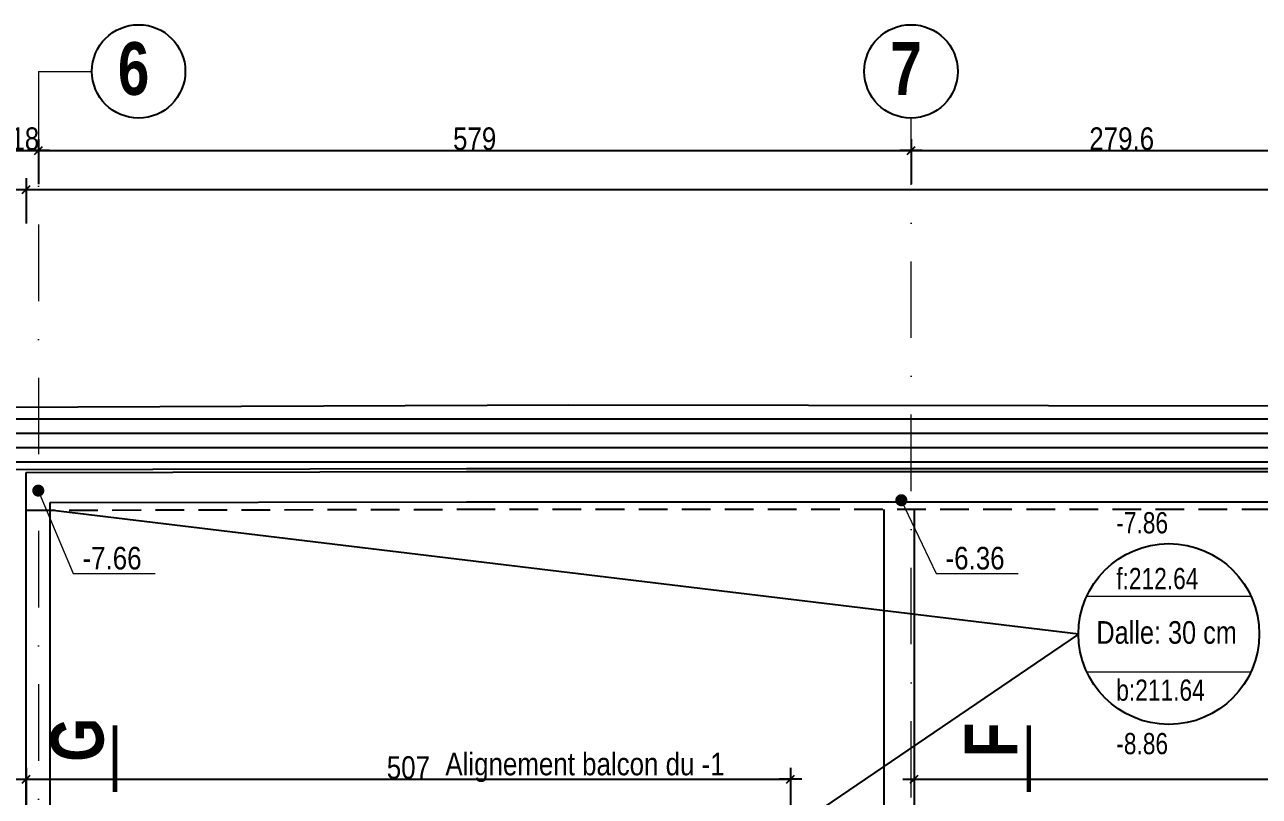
# Model space of a CAD drawing. Header units: centimetres. Extents: x 10776 to 19730, y -16504 to -13534.
# Drawn here: x 12682 to 13501, y -15945 to -15433 of the extents above; entities that cross this region are included whole.
import ezdxf
from ezdxf.enums import TextEntityAlignment as Align

# ---------------------------------------------------------------- set-up
doc = ezdxf.new("R2010")
doc.units = ezdxf.units.CM
doc.header["$PDMODE"] = 1
doc.header["$PDSIZE"] = -2
doc.linetypes.add('CACHEX2', pattern=[19.05, 12.7, -6.35])
doc.linetypes.add('TIRETPTX2', pattern=[50.8, 25.4, -12.7, 0, -12.7])
for name, color, linetype in [('01_cote_gen', 4, 'Continuous'), ('01_linteaux', 2, 'Continuous'), ('01_poch_BN', 9, 'Continuous'), ('01_poch_murs', 253, 'Continuous'), ('01_texte', 230, 'Continuous'), ('AA_COTES', 2, 'Continuous')]:
    doc.layers.add(name, color=color, linetype=linetype)
for name, color, linetype, lineweight in [('01_murs_coup', 5, 'Continuous', 60), ('01_PIEUX', 5, 'Continuous', 60), ('01_tram_axes', 2, 'TIRETPTX2', 9)]:
    doc.layers.add(name, color=color, linetype=linetype, lineweight=lineweight)
doc.styles.add('Arial Narrow', font='ARIALN.TTF')
doc.styles.add('Eurostile', font='')
doc.styles.add('impact', font='impact.ttf')
doc.styles.add('MATTE_TXT', font='arial.ttf')
doc.styles.add('STYLE2', font='ARIALN.TTF')
doc.styles.get('Eurostile').set_extended_font_data('Eurostile')
doc.dimstyles.new('JB50', dxfattribs={"dimscale": 0.1, "dimtxt": 150, "dimasz": 15, "dimexe": 0.1, "dimexo": 0.1, "dimgap": 0.09, "dimtad": 1, "dimdec": 1, "dimdsep": 46, "dimtxsty": 'STYLE2', "dimblk1": 'BOND_G', "dimblk2": 'BOND_D', "dimsah": 1, "dimcen": 1.5, "dimdle": 0.01, "dimse1": 1, "dimse2": 1, "dimclrd": 4, "dimclre": 2, "dimclrt": 6, "dimazin": 2, "dimtfac": 2.333333, "dimtdec": 1, "dimtix": 1, "dimtmove": 2, "dimatfit": 3, "dimldrblk": 'BOND_G', "dimfxl": 1, "dimtolj": 1, "dimtzin": 0, "dimarcsym": 0})

# ---------------------------------------------------------------- blocks, each defined once
blk = doc.blocks.new('BOND_G')
at = {"layer": 'AA_COTES', "color": 0}
for p, q in [((0, -5), (0, 15)), ((5, 0), (-5, 0)), ((1.77, 1.77), (-1.77, -1.77))]:
    blk.add_line(p, q, dxfattribs=at)
blk = doc.blocks.new('BOND_D')
at = {"layer": 'AA_COTES', "color": 0}
for p, q in [((5, 0), (-5, 0)), ((-1.77, -1.77), (1.77, 1.77)), ((0, 5), (0, -15))]:
    blk.add_line(p, q, dxfattribs=at)
blk = doc.blocks.new('*D2929')
at = {"layer": '01_poch_BN', "color": 4, "lineweight": -2, "transparency": 16777216}
blk.add_line((12684.37, -15933.4), (13188.41, -15933.4), dxfattribs=at)
at = {"layer": 'Defpoints', "color": 0, "lineweight": 0, "transparency": 16777216}
for p in [(13189.91, -15933.4), (12682.87, -16056.83), (13189.91, -16085.15)]:
    blk.add_point(p, dxfattribs=at)
at = {"layer": '01_poch_BN', "color": 4, "lineweight": -2, "transparency": 16777216, "xscale": 1.5, "yscale": 1.5, "zscale": 1.5, "rotation": 180}
blk.add_blockref('BOND_G', (12682.87, -15933.4), dxfattribs=at)
at = {"layer": '01_poch_BN', "color": 4, "lineweight": -2, "transparency": 16777216, "xscale": 1.5, "yscale": 1.5, "zscale": 1.5}
blk.add_blockref('BOND_D', (13189.91, -15933.4), dxfattribs=at)
at = {"layer": '01_poch_BN', "color": 6, "lineweight": 0, "transparency": 16777216, "insert": (12936.39, -15925.74), "char_height": 15, "attachment_point": 5, "style": 'STYLE2'}
blk.add_mtext('\\A1;507', dxfattribs=at)
blk = doc.blocks.new('*D2877')
at = {"layer": '01_poch_murs', "color": 4, "lineweight": -2, "transparency": 16777216}
blk.add_line((13273.39, -15933.4), (14009.39, -15933.4), dxfattribs=at)
at = {"layer": 'Defpoints', "color": 0, "lineweight": 0, "transparency": 16777216}
for p in [(14010.89, -15933.4), (13271.89, -15956.19), (14010.89, -15986.19)]:
    blk.add_point(p, dxfattribs=at)
at = {"layer": '01_poch_murs', "color": 4, "lineweight": -2, "transparency": 16777216, "xscale": 1.5, "yscale": 1.5, "zscale": 1.5, "rotation": 180}
blk.add_blockref('BOND_G', (13271.89, -15933.4), dxfattribs=at)
at = {"layer": '01_poch_murs', "color": 4, "lineweight": -2, "transparency": 16777216, "xscale": 1.5, "yscale": 1.5, "zscale": 1.5}
blk.add_blockref('BOND_D', (14010.89, -15933.4), dxfattribs=at)
at = {"layer": '01_poch_murs', "color": 6, "lineweight": 0, "transparency": 16777216, "insert": (13525.17, -15925.74), "char_height": 15, "attachment_point": 5, "style": 'STYLE2'}
blk.add_mtext('\\A1;739', dxfattribs=at)
blk = doc.blocks.new('*D2796')
at = {"layer": '01_cote_gen', "color": 4, "lineweight": -2, "transparency": 16777216}
blk.add_line((13271.37, -15515.99), (13547.97, -15515.99), dxfattribs=at)
at = {"layer": 'Defpoints', "color": 0, "lineweight": 0, "transparency": 16777216}
for p in [(13549.47, -15515.99), (13269.87, -15633.22), (13549.47, -15633.22)]:
    blk.add_point(p, dxfattribs=at)
at = {"layer": '01_cote_gen', "color": 4, "lineweight": -2, "transparency": 16777216, "xscale": 1.5, "yscale": 1.5, "zscale": 1.5, "rotation": 180}
blk.add_blockref('BOND_G', (13269.87, -15515.99), dxfattribs=at)
at = {"layer": '01_cote_gen', "color": 4, "lineweight": -2, "transparency": 16777216, "xscale": 1.5, "yscale": 1.5, "zscale": 1.5}
blk.add_blockref('BOND_D', (13549.47, -15515.99), dxfattribs=at)
at = {"layer": '01_cote_gen', "color": 6, "transparency": 16777216, "insert": (13409.67, -15508.32), "char_height": 15, "attachment_point": 5, "style": 'STYLE2'}
blk.add_mtext('\\A1;279.6', dxfattribs=at)
blk = doc.blocks.new('*D2797')
at = {"layer": '01_cote_gen', "color": 4, "lineweight": -2, "transparency": 16777216}
blk.add_line((12674.37, -15515.99), (12689.37, -15515.99), dxfattribs=at)
at = {"layer": 'Defpoints', "color": 0, "lineweight": 0, "transparency": 16777216}
for p in [(12672.87, -15513.61), (12690.87, -15513.61), (12690.87, -15515.99)]:
    blk.add_point(p, dxfattribs=at)
at = {"layer": '01_cote_gen', "color": 4, "lineweight": -2, "transparency": 16777216, "xscale": 1.5, "yscale": 1.5, "zscale": 1.5, "rotation": 180}
blk.add_blockref('BOND_G', (12672.87, -15515.99), dxfattribs=at)
at = {"layer": '01_cote_gen', "color": 4, "lineweight": -2, "transparency": 16777216, "xscale": 1.5, "yscale": 1.5, "zscale": 1.5}
blk.add_blockref('BOND_D', (12690.87, -15515.99), dxfattribs=at)
at = {"layer": '01_cote_gen', "color": 6, "transparency": 16777216, "insert": (12681.87, -15508.32), "char_height": 15, "attachment_point": 5, "style": 'STYLE2'}
blk.add_mtext('\\A1;18', dxfattribs=at)
blk = doc.blocks.new('*D2798')
at = {"layer": '01_cote_gen', "color": 4, "lineweight": -2, "transparency": 16777216}
blk.add_line((12692.37, -15515.99), (13268.37, -15515.99), dxfattribs=at)
at = {"layer": 'Defpoints', "color": 0, "lineweight": 0, "transparency": 16777216}
for p in [(13269.87, -15515.99), (13269.87, -15523.49), (12690.87, -15536.62)]:
    blk.add_point(p, dxfattribs=at)
at = {"layer": '01_cote_gen', "color": 4, "lineweight": -2, "transparency": 16777216, "xscale": 1.5, "yscale": 1.5, "zscale": 1.5, "rotation": 180}
blk.add_blockref('BOND_G', (12690.87, -15515.99), dxfattribs=at)
at = {"layer": '01_cote_gen', "color": 4, "lineweight": -2, "transparency": 16777216, "xscale": 1.5, "yscale": 1.5, "zscale": 1.5}
blk.add_blockref('BOND_D', (13269.87, -15515.99), dxfattribs=at)
at = {"layer": '01_cote_gen', "color": 6, "transparency": 16777216, "insert": (12980.37, -15508.32), "char_height": 15, "attachment_point": 5, "style": 'STYLE2'}
blk.add_mtext('\\A1;579', dxfattribs=at)
blk = doc.blocks.new('*D2805')
at = {"layer": '01_cote_gen', "color": 4, "lineweight": -2, "transparency": 16777216}
blk.add_line((12684.26, -15541.92), (16281.96, -15541.92), dxfattribs=at)
at = {"layer": 'Defpoints', "color": 0, "lineweight": 0, "transparency": 16777216}
for p in [(16283.46, -15541.92), (12682.76, -15729.81), (16283.46, -15730.98)]:
    blk.add_point(p, dxfattribs=at)
at = {"layer": '01_cote_gen', "color": 4, "lineweight": -2, "transparency": 16777216, "xscale": 1.5, "yscale": 1.5, "zscale": 1.5, "rotation": 180}
blk.add_blockref('BOND_G', (12682.76, -15541.92), dxfattribs=at)
at = {"layer": '01_cote_gen', "color": 4, "lineweight": -2, "transparency": 16777216, "xscale": 1.5, "yscale": 1.5, "zscale": 1.5}
blk.add_blockref('BOND_D', (16283.46, -15541.92), dxfattribs=at)
at = {"layer": '01_cote_gen', "color": 6, "lineweight": 0, "transparency": 16777216, "insert": (14483.11, -15534.25), "char_height": 15, "attachment_point": 5, "style": 'STYLE2'}
blk.add_mtext('\\A1;3600.7', dxfattribs=at)

msp = doc.modelspace()

# ---------------------------------------------------------------- hatches: boundary and pattern name
at = {"layer": '01_poch_murs'}
h = msp.add_hatch(dxfattribs=at)
h.set_pattern_fill('ANSI31', color=256, scale=3, angle=135)
h.set_pattern_definition([(180, (-2520.182, -16570.418), (-2e-15, -9.525), [])])
h.paths.add_polyline_path([(12672.87, -15686.66), (12093.87, -15689.16), (12093.87, -15730.89), (12466.92, -15728.26), (12672.87, -15727.83)])
h.paths.add_polyline_path([(12690.87, -15686.58), (12672.87, -15686.66), (12672.87, -15727.83), (12690.87, -15727.8)])
h.paths.add_polyline_path([(13269.87, -15685.45), (13042.92, -15685.06), (12690.87, -15686.58), (12690.87, -15727.8), (12974.92, -15727.22), (13269.87, -15727.22)])
h.paths.add_polyline_path([(13549.47, -15685.92), (13269.87, -15685.45), (13269.87, -15727.22), (13549.47, -15727.22)])
h.paths.add_polyline_path([(14095.47, -15686.84), (13549.47, -15685.92), (13549.47, -15727.22), (13810.09, -15727.22), (14095.47, -15728.16)])
h.paths.add_polyline_path([(14629.47, -15687.75), (14095.47, -15686.84), (14095.47, -15728.16), (14629.47, -15729.92)])
h.paths.add_polyline_path([(14909.47, -15688.22), (14629.47, -15687.75), (14629.47, -15729.92), (14647.82, -15729.98), (14909.47, -15729.78)])
h.paths.add_polyline_path([(15524.77, -15689.26), (14909.47, -15688.22), (14909.47, -15729.78), (15524.77, -15729.33)])
h.paths.add_polyline_path([(15672.47, -15689.51), (15524.77, -15689.26), (15524.77, -15729.33), (15672.47, -15729.22)])
h.paths.add_polyline_path([(16275.47, -15689.08), (15886.53, -15689.87), (15672.47, -15689.51), (15672.47, -15729.22), (15724.12, -15729.18), (16275.47, -15728.99)])
h.paths.add_polyline_path([(16889.47, -15687.82), (16293.47, -15689.04), (16293.47, -15728.98), (16889.47, -15728.77)])
h.paths.add_polyline_path([(16293.47, -15689.04), (16275.47, -15689.08), (16275.47, -15728.99), (16293.47, -15728.98)])
h.paths.add_polyline_path([(16939.47, -15687.72), (16889.47, -15687.82), (16889.47, -15728.77), (16939.47, -15728.75)])
h.paths.add_polyline_path([(17313.47, -15687.1), (17242.42, -15687.1), (16939.47, -15687.72), (16939.47, -15728.75), (17313.47, -15728.62)])
h.paths.add_polyline_path([(17913.43, -15687.43), (17660.92, -15687.1), (17313.47, -15687.1), (17313.47, -15728.62), (17670.01, -15728.49), (17913.43, -15729.65)])
h.paths.add_polyline_path([(18423.43, -15688.1), (17913.43, -15687.43), (17913.43, -15729.65), (18423.43, -15732.08)])
h.paths.add_polyline_path([(18601.06, -15688.33), (18423.43, -15688.1), (18423.43, -15732.08), (18600.93, -15732.93)])
h.paths.add_polyline_path([(14337.73, -15718.62), (14501.49, -15718.62), (14501.49, -15695.36), (14337.73, -15695.36)], flags=24)
h.paths.add_polyline_path([(17048.94, -15718.62), (17212.7, -15718.62), (17212.7, -15695.36), (17048.94, -15695.36)], flags=24)
h = msp.add_hatch(dxfattribs=at)
h.set_pattern_fill('ANSI31', color=256, scale=3, angle=135)
h.set_pattern_definition([(180, (-2520.182, -16570.418), (-2e-15, -9.525), [])])
h.paths.add_polyline_path([(12672.87, -15686.66), (12093.87, -15689.16), (12093.87, -15730.89), (12466.92, -15728.26), (12672.87, -15727.83)])
h.paths.add_polyline_path([(12690.87, -15686.58), (12672.87, -15686.66), (12672.87, -15727.83), (12690.87, -15727.8)])
h.paths.add_polyline_path([(13269.87, -15685.45), (13042.92, -15685.06), (12690.87, -15686.58), (12690.87, -15727.8), (12974.92, -15727.22), (13269.87, -15727.22)])
h.paths.add_polyline_path([(13549.47, -15685.92), (13269.87, -15685.45), (13269.87, -15727.22), (13549.47, -15727.22)])
h.paths.add_polyline_path([(14095.47, -15686.84), (13549.47, -15685.92), (13549.47, -15727.22), (13810.09, -15727.22), (14095.47, -15728.16)])
h.paths.add_polyline_path([(14629.47, -15687.75), (14095.47, -15686.84), (14095.47, -15728.16), (14629.47, -15729.92)])
h.paths.add_polyline_path([(14909.47, -15688.22), (14629.47, -15687.75), (14629.47, -15729.92), (14647.82, -15729.98), (14909.47, -15729.78)])
h.paths.add_polyline_path([(15524.77, -15689.26), (14909.47, -15688.22), (14909.47, -15729.78), (15524.77, -15729.33)])
h.paths.add_polyline_path([(15672.47, -15689.51), (15524.77, -15689.26), (15524.77, -15729.33), (15672.47, -15729.22)])
h.paths.add_polyline_path([(16275.47, -15689.08), (15886.53, -15689.87), (15672.47, -15689.51), (15672.47, -15729.22), (15724.12, -15729.18), (16275.47, -15728.99)])
h.paths.add_polyline_path([(16889.47, -15687.82), (16293.47, -15689.04), (16293.47, -15728.98), (16889.47, -15728.77)])
h.paths.add_polyline_path([(16293.47, -15689.04), (16275.47, -15689.08), (16275.47, -15728.99), (16293.47, -15728.98)])
h.paths.add_polyline_path([(16939.47, -15687.72), (16889.47, -15687.82), (16889.47, -15728.77), (16939.47, -15728.75)])
h.paths.add_polyline_path([(17313.47, -15687.1), (17242.42, -15687.1), (16939.47, -15687.72), (16939.47, -15728.75), (17313.47, -15728.62)])
h.paths.add_polyline_path([(17913.43, -15687.43), (17660.92, -15687.1), (17313.47, -15687.1), (17313.47, -15728.62), (17670.01, -15728.49), (17913.43, -15729.65)])
h.paths.add_polyline_path([(18423.43, -15688.1), (17913.43, -15687.43), (17913.43, -15729.65), (18423.43, -15732.08)])
h.paths.add_polyline_path([(18601.06, -15688.33), (18423.43, -15688.1), (18423.43, -15732.08), (18600.93, -15732.93)])
h.paths.add_polyline_path([(14337.73, -15718.62), (14501.49, -15718.62), (14501.49, -15695.36), (14337.73, -15695.36)], flags=24)
h.paths.add_polyline_path([(17048.94, -15718.62), (17212.7, -15718.62), (17212.7, -15695.36), (17048.94, -15695.36)], flags=24)

# ---------------------------------------------------------------- linework, layer by layer
at = {"layer": '01_linteaux'}
for p, q in [((13042.92, -15685.06), (11955.32, -15689.76)), ((13042.92, -15685.06), (11955.32, -15689.76)), ((13042.92, -15685.06), (11955.32, -15689.76)), ((15886.53, -15689.87), (13042.92, -15685.06)), ((15886.53, -15689.87), (13042.92, -15685.06)), ((12466.92, -15728.26), (12974.92, -15727.22)), ((12974.92, -15727.22), (13810.09, -15727.22)), ((12974.92, -15727.22), (13810.09, -15727.22)), ((12682.76, -15729.81), (12974.93, -15729.22)), ((12682.81, -15754.81), (12682.76, -15729.81)), ((12974.92, -15729.22), (13810.09, -15729.22)), ((12698.81, -15749.78), (12974.94, -15749.22)), ((12698.81, -16301.15), (12698.81, -15749.78)), ((12974.95, -15749.22), (13810.09, -15749.22)), ((12682.87, -16301.15), (12682.87, -15754.81)), ((13251.89, -15754.24), (13251.89, -16301.18)), ((13271.89, -15754.24), (13271.89, -16301.18))]:
    msp.add_line(p, q, dxfattribs=at)
at = {"layer": '01_linteaux', "linetype": 'CACHEX2', "ltscale": 1.5}
for p, q in [((12682.81, -15754.81), (12974.98, -15754.22)), ((12974.92, -15754.22), (13810.09, -15754.22)), ((13251.89, -15754.24), (13251.89, -16301.18))]:
    msp.add_line(p, q, dxfattribs=at)
at = {"layer": '01_linteaux'}
msp.add_arc((12974.95, -15754.22), 5, 90, 90.11719, dxfattribs=at)
at = {"layer": '01_murs_coup', "linetype": 'Continuous', "lineweight": 5}
for p, q in [((13386.46, -15811.93), (13495.47, -15811.93)), ((13386.46, -15811.93), (13495.47, -15811.93)), ((13386.46, -15862.08), (13495.47, -15862.08)), ((13386.46, -15862.08), (13495.47, -15862.08))]:
    msp.add_line(p, q, dxfattribs=at)
at = {"layer": '01_PIEUX', "linetype": 'Continuous', "lineweight": 5}
msp.add_line((12974.92, -15729.22), (13810.09, -15729.22), dxfattribs=at)
at = {"layer": '01_texte', "lineweight": 0}
for p, q in [((12690.83, -15741.8), (12714.03, -15796.75)), ((13263.44, -15748.19), (13286.63, -15796.75)), ((12714.03, -15796.75), (12768.35, -15796.75)), ((13286.63, -15796.75), (13340.95, -15796.75))]:
    msp.add_line(p, q, dxfattribs=at)
at = {"layer": '01_texte'}
for q in [(12698.76, -15754.78), (12698.76, -15754.78), (12698.81, -16301.15), (12698.81, -16301.15)]:
    msp.add_line((13380.96, -15837.01), q, dxfattribs=at)
at = {"layer": '01_texte', "lineweight": 0, "const_width": 4}
for points in [[(12688.83, -15741.8, 1), (12692.83, -15741.8, 1)], [(13261.44, -15748.19, 1), (13265.44, -15748.19, 1)]]:
    msp.add_lwpolyline(points, format="xyb", close=True, dxfattribs=at)
at = {"layer": '01_texte', "const_width": 3}
for points in [[(12741.77, -15897.53), (12741.77, -15941.78)], [(13348.03, -15897.53), (13348.03, -15941.78)]]:
    msp.add_lwpolyline(points, dxfattribs=at)
at = {"layer": '01_texte'}
for centre, radius in [((12757.39, -15463.52), 30.98), ((13269.87, -15463.52), 30.98), ((13440.96, -15837.01), 60), ((13440.96, -15837.01), 60)]:
    msp.add_circle(centre, radius, dxfattribs=at)
at = {"layer": '01_tram_axes', "ltscale": 2}
for p, q in [((12690.87, -15463.52), (12690.87, -16454.04)), ((12690.87, -15463.52), (12726.41, -15463.52)), ((13269.87, -16454.04), (13269.87, -15494.5))]:
    msp.add_line(p, q, dxfattribs=at)

# ---------------------------------------------------------------- texts
at = {"layer": '01_texte', "style": 'impact'}
for s, p in [('6', (12754.05, -15461.64)), ('7', (13266.53, -15461.64))]:
    msp.add_text(s, height=35, dxfattribs=at).set_placement(p, align=Align.MIDDLE_CENTER)
at = {"layer": '01_texte', "style": 'Eurostile', "width": 0.8}
for s, p in [('-7.86', (13406.06, -15770.19)), ('-7.86', (13406.06, -15770.19)), ('f:212.64', (13406.06, -15807.23)), ('f:212.64', (13406.06, -15807.23)), ('b:211.64', (13406.06, -15881.3)), ('b:211.64', (13406.06, -15881.3)), ('-8.86', (13406.06, -15916.78)), ('-8.86', (13406.06, -15916.78))]:
    msp.add_text(s, height=14.097, rotation=0, dxfattribs=at).set_placement(p)
at = {"layer": '01_texte', "style": 'Arial Narrow'}
for s, p in [('-7.66', (12720.19, -15794.13)), ('-6.36', (13292.79, -15794.13)), ('Alignement balcon du -1', (12960.93, -15930.78))]:
    msp.add_text(s, height=15, rotation=0, dxfattribs=at).set_placement(p)
at = {"layer": '01_texte', "style": 'MATTE_TXT', "width": 0.8}
msp.add_text('Dalle: 30 cm', height=15, dxfattribs=at).set_placement((13439.47, -15847.95), align=Align.BOTTOM_CENTER)
msp.add_text('Dalle: 30 cm', height=15, dxfattribs=at).set_placement((13439.47, -15847.95), align=Align.BOTTOM_CENTER)
at = {"layer": '01_texte', "style": 'impact'}
for s, p in [('G', (12744.62, -15907.19)), ('F', (13350.88, -15907.19))]:
    msp.add_text(s, height=35, rotation=90, dxfattribs=at).set_placement(p, align=Align.BOTTOM_CENTER)

# ---------------------------------------------------------------- dimensions: what is measured, and where the dimension line sits
at = {"layer": '01_cote_gen'}
for base, p1, p2, picture, middle in [((12690.87, -15515.99), (12672.87, -15513.61), (12690.87, -15513.61), '*D2797', (12681.87, -15508.32)), ((13269.87, -15515.99), (12690.87, -15536.62), (13269.87, -15523.49), '*D2798', (12980.37, -15508.32)), ((13549.47, -15515.99), (13269.87, -15633.22), (13549.47, -15633.22), '*D2796', (13409.67, -15508.32))]:
    dim = msp.add_linear_dim(base=base, p1=p1, p2=p2, dimstyle='JB50', dxfattribs=at)
    dim.commit()
    dim.dimension.update_dxf_attribs({"geometry": picture, "text_midpoint": middle})
at = {"layer": '01_cote_gen', "lineweight": 0}
dim = msp.add_linear_dim(base=(16283.46, -15541.92), p1=(12682.76, -15729.81), p2=(16283.46, -15730.98), dimstyle='JB50', dxfattribs=at)
dim.commit()
dim.dimension.update_dxf_attribs({"geometry": '*D2805', "text_midpoint": (14483.11, -15534.25)})
at = {"layer": '01_poch_BN', "lineweight": 0}
dim = msp.add_linear_dim(base=(13189.91, -15933.4), p1=(12682.87, -16056.83), p2=(13189.91, -16085.15), dimstyle='JB50', dxfattribs=at)
dim.commit()
dim.dimension.update_dxf_attribs({"geometry": '*D2929', "text_midpoint": (12936.39, -15925.74)})
at = {"layer": '01_poch_murs', "lineweight": 0}
dim = msp.add_linear_dim(base=(14010.89, -15933.4), p1=(13271.89, -15956.19), p2=(14010.89, -15986.19), dimstyle='JB50', dxfattribs=at)
dim.commit()
dim.dimension.update_dxf_attribs({"geometry": '*D2877', "text_midpoint": (13525.17, -15925.74), "dimtype": 160})

doc.saveas('drawing.dxf')
